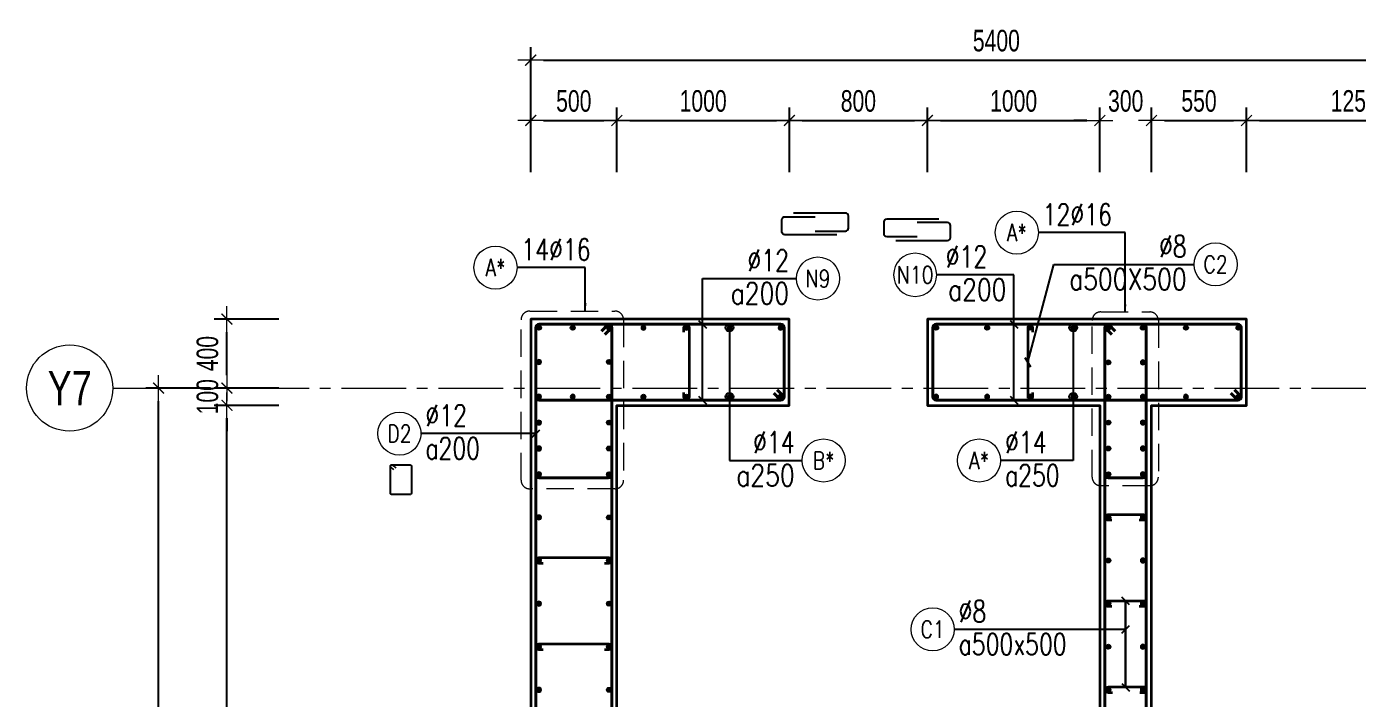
# Model space of a CAD drawing. Header units: millimetres. Extents: x 988833 to 1318015, y -9365 to 47591.
# Drawn here: x 1280808 to 1288524, y 42534 to 46429 of the extents above; entities that cross this region are included whole.
import ezdxf
from ezdxf.enums import TextEntityAlignment as Align

# ---------------------------------------------------------------- set-up
doc = ezdxf.new("R2010")
doc.units = ezdxf.units.MM
doc.header["$MEASUREMENT"] = 0
doc.linetypes.add('HIDDEN2', pattern=[4.7625, 3.175, -1.5875])
doc.linetypes.add('OF_Grid_1$0$CENTER2', pattern=[1.125, 0.75, -0.125, 0.125, -0.125])
doc.layers.get('0').update_dxf_attribs({"lineweight": 20})
doc.layers.get('Defpoints').update_dxf_attribs({"color": 151, "lineweight": 9})
for name, color, linetype, lineweight in [('KC-LEADER', 153, 'Continuous', 18), ('KC-THEP', 6, 'Continuous', 40), ('NDC_S_DIM', 1, 'Continuous', 15), ('NDC_S_HIDDEN', 8, 'HIDDEN2', 13), ('NDC_S_LEADER', 1, 'Continuous', 15), ('NDC_S_REBAR', 4, 'Continuous', 35), ('NDC_S_STIRRUP', 4, 'Continuous', 40), ('NDC_S_VN TEXT', 7, 'Continuous', 20), ('NDC_S_WALL', 6, 'Continuous', 35), ('OF_Core wall_1.2(B1-19F)$0$NDC_S_WALL', 6, 'Continuous', 35), ('OF_Grid_1$0$NDC_S_AXIS', 5, 'OF_Grid_1$0$CENTER2', 13), ('OF_Grid_1$0$NDC_S_SYMBOL', 1, 'Continuous', 15), ('OF_Grid_1$0$NDC_S_TEXT SYMBOL', 7, 'Continuous', 20)]:
    doc.layers.add(name, color=color, linetype=linetype, lineweight=lineweight)
doc.layers.add('Leader', color=6, linetype='Continuous')
doc.layers.add('Ligature', color=1, linetype='Continuous')
doc.styles.add('NDC_DIM', font='', dxfattribs={"width": 0.75})
doc.styles.add('NDC_EN TXT', font='romans.shx', dxfattribs={"width": 0.8})
doc.styles.add('OF_Grid_1$0$NDC_ANNO', font='', dxfattribs={"width": 0.8})
doc.styles.get('NDC_DIM').set_extended_font_data('Dotum')
doc.styles.get('OF_Grid_1$0$NDC_ANNO').set_extended_font_data('Dotum')
doc.dimstyles.new('NDC_dim_30', dxfattribs={"dimscale": 30, "dimtxt": 2.5, "dimasz": 1.5, "dimexe": 1.5, "dimexo": 2.5, "dimgap": 1, "dimtad": 1, "dimdec": 0, "dimzin": 0, "dimdsep": 46, "dimtxsty": 'NDC_DIM', "dimblk": 'DIMMARK', "dimcen": 0.09, "dimdle": 1.2, "dimclrd": 1, "dimclre": 1, "dimclrt": 3, "dimadec": 0, "dimazin": 0, "dimtfac": 1, "dimtdec": 0, "dimtix": 1, "dimtofl": 0, "dimtmove": 0, "dimatfit": 3, "dimfxl": 6, "dimfxlon": 1, "dimtolj": 1, "dimtzin": 0, "dimarcsym": 0})
doc.dimstyles.new('NDC_dim_50', dxfattribs={"dimscale": 50, "dimtxt": 2.5, "dimasz": 1.5, "dimexe": 1.5, "dimexo": 2.5, "dimgap": 1, "dimtad": 1, "dimdec": 0, "dimzin": 0, "dimdsep": 46, "dimtxsty": 'NDC_DIM', "dimblk": 'DIMMARK', "dimcen": 0.09, "dimdle": 1.2, "dimclrd": 1, "dimclre": 1, "dimclrt": 3, "dimadec": 0, "dimazin": 0, "dimtfac": 1, "dimtdec": 0, "dimtix": 1, "dimtofl": 0, "dimtmove": 0, "dimatfit": 3, "dimfxl": 6, "dimfxlon": 1, "dimtolj": 1, "dimtzin": 0, "dimarcsym": 0})

# ---------------------------------------------------------------- blocks, each defined once
blk = doc.blocks.new('THEP')
at = {"layer": 'KC-LEADER', "color": 6}
blk.add_circle((0, 0), 14, dxfattribs=at)
at = {"layer": 'KC-THEP'}
for p, q in [((-14, 0), (14, 0)), ((9.9, 9.9), (-9.9, -9.9)), ((-9.9, 9.9), (9.9, -9.9)), ((0, 14), (0, -14))]:
    blk.add_line(p, q, dxfattribs=at)
blk = doc.blocks.new('DIMMARK')
at = {"layer": 'NDC_S_DIM', "color": 1}
blk.add_line((-1.5, 0), (1, 0), dxfattribs=at)
at = {"layer": 'NDC_S_DIM', "color": 2, "const_width": 0.1}
blk.add_lwpolyline([(-0.42, -0.42), (0.42, 0.42)], dxfattribs=at)
blk = doc.blocks.new('*U13')
blk.add_circle((-2.5, 0), 2.5)
at = {"layer": 'NDC_S_VN TEXT', "color": 3, "style": 'NDC_EN TXT', "width": 0.75}
blk.add_attdef('DK1', (0.5, 0.85), '', height=2.5, dxfattribs=at)
at = {"layer": 'NDC_S_VN TEXT', "color": 7, "style": 'NDC_EN TXT', "width": 0.8}
blk.add_attdef('SH2', text='', height=2, dxfattribs=at).set_placement((-2.5, 0), align=Align.MIDDLE)
blk = doc.blocks.new('*U10')
blk.add_circle((2.5, 0), 2.5)
at = {"layer": 'NDC_S_VN TEXT', "color": 3, "style": 'NDC_EN TXT'}
for tag, width, p in [('DK2', 0.75, (-0.85, 0.85)), ('KC2', 0.8, (-0.85, -2.97))]:
    blk.add_attdef(tag, text='', height=2.5, dxfattribs=dict(at, width=width)).set_placement(p, align=Align.RIGHT)
at = {"layer": 'NDC_S_VN TEXT', "color": 7, "style": 'NDC_EN TXT', "width": 0.8}
blk.add_attdef('SH3', text='', height=2, dxfattribs=at).set_placement((2.5, 0), align=Align.MIDDLE)
blk = doc.blocks.new('*U11')
blk.add_circle((-2.5, 0), 2.5)
at = {"layer": 'NDC_S_VN TEXT', "color": 3, "style": 'NDC_EN TXT', "width": 0.75}
for tag, p in [('DK1', (0.5, 0.85)), ('KC1', (0.5, -2.97))]:
    blk.add_attdef(tag, p, '', height=2.5, dxfattribs=at)
at = {"layer": 'NDC_S_VN TEXT', "color": 7, "style": 'NDC_EN TXT', "width": 0.8}
blk.add_attdef('SH2', text='', height=2, dxfattribs=at).set_placement((-2.5, 0), align=Align.MIDDLE)
blk = doc.blocks.new('*U1195')
at = {"layer": 'KC-THEP', "rotation": 9.668564436380946}
blk.add_blockref('THEP', (-100, 0), dxfattribs=at)
at = {"layer": 'KC-THEP', "xscale": -1, "rotation": 350.3314355636191}
blk.add_blockref('THEP', (100, 0), dxfattribs=at)
blk = doc.blocks.new('*U1194')
at = {"layer": 'OF_Core wall_1.2(B1-19F)$0$NDC_S_WALL', "color": 0, "linetype": 'ByBlock', "lineweight": -2, "transparency": 16777216}
for p in [(0, 0), (0, -250), (0, -500), (0, -750), (0, -1000)]:
    blk.add_blockref('*U1195', p, dxfattribs=at)
blk = doc.blocks.new('A$C72321851')
at = {"layer": 'Ligature'}
for points in [[(-60.9, -129.3), (-60.9, 170.9, -0.414214), (-43.3, 188.5), (25.8, 188.5, -0.414214), (43.4, 170.9), (43.4, -4.3)], [(-39.7, -4.3), (-39.7, -179.5, 0.414214), (-22.1, -197.1), (47, -197.1, 0.414214), (64.6, -179.5), (64.6, 120.7)]]:
    blk.add_lwpolyline(points, format="xyb", dxfattribs=at)
blk = doc.blocks.new('*U12')
blk.add_circle((-2.5, 0), 2.5)
at = {"layer": 'NDC_S_VN TEXT', "color": 3, "style": 'NDC_EN TXT', "width": 0.75}
for tag, p in [('DK1', (0.5, 0.85)), ('KC1', (0.5, -2.97))]:
    blk.add_attdef(tag, p, '', height=2.5, dxfattribs=at)
at = {"layer": 'NDC_S_VN TEXT', "color": 7, "style": 'NDC_EN TXT', "width": 0.8}
blk.add_attdef('SH2', text='', height=2, dxfattribs=at).set_placement((-2.5, 0), align=Align.MIDDLE)
blk = doc.blocks.new('*U55')
at = {"layer": 'OF_Grid_1$0$NDC_S_SYMBOL'}
blk.add_line((5, 0), (9, 0), dxfattribs=at)
blk.add_circle((0, 0), 5, dxfattribs=at)
at = {"layer": 'OF_Grid_1$0$NDC_S_TEXT SYMBOL', "color": 7, "style": 'OF_Grid_1$0$NDC_ANNO', "width": 0.8}
blk.add_attdef('GRID', text='', height=4, rotation=270, dxfattribs=at).set_placement((0, 0), align=Align.MIDDLE)
blk = doc.blocks.new('*D1205')
at = {"layer": 'Defpoints', "color": 0, "ltscale": 200, "transparency": 16777216}
for p in [(1289130.9, 46234.4), (1283730.9, 44729.1), (1289130.9, 44111.5)]:
    blk.add_point(p, dxfattribs=at)
at = {"layer": 'NDC_S_DIM', "color": 1, "lineweight": -2, "ltscale": 200, "transparency": 16777216}
for p, q in [((1283730.9, 45934.4), (1283730.9, 46309.4)), ((1289130.9, 45934.4), (1289130.9, 46309.4)), ((1283805.9, 46234.4), (1289055.9, 46234.4))]:
    blk.add_line(p, q, dxfattribs=at)
at = {"layer": 'NDC_S_DIM', "color": 1, "lineweight": -2, "ltscale": 200, "transparency": 16777216, "xscale": 75, "yscale": 75, "zscale": 75, "rotation": 180}
blk.add_blockref('DIMMARK', (1283730.9, 46234.4), dxfattribs=at)
at = {"layer": 'NDC_S_DIM', "color": 1, "lineweight": -2, "ltscale": 200, "transparency": 16777216, "xscale": 75, "yscale": 75, "zscale": 75}
blk.add_blockref('DIMMARK', (1289130.9, 46234.4), dxfattribs=at)
at = {"layer": 'NDC_S_DIM', "color": 3, "ltscale": 200, "transparency": 16777216, "insert": (1286430.9, 46347), "char_height": 125, "attachment_point": 5, "style": 'NDC_DIM'}
blk.add_mtext('\\A1;5400', dxfattribs=at)
blk = doc.blocks.new('*D1207')
at = {"layer": 'Defpoints', "color": 0, "ltscale": 200, "transparency": 16777216}
for p in [(1281573.6, 44332.9), (1283974.4, 44332.9), (1283974.5, 32733.2)]:
    blk.add_point(p, dxfattribs=at)
at = {"layer": 'NDC_S_DIM', "color": 1, "lineweight": -2, "ltscale": 200, "transparency": 16777216}
for p, q in [((1281873.6, 44332.9), (1281498.6, 44332.9)), ((1281573.6, 32808.2), (1281573.6, 44257.9)), ((1281873.6, 32733.2), (1281498.6, 32733.2))]:
    blk.add_line(p, q, dxfattribs=at)
at = {"layer": 'NDC_S_DIM', "color": 1, "lineweight": -2, "ltscale": 200, "transparency": 16777216, "xscale": 75, "yscale": 75, "zscale": 75}
for p, rotation in [((1281573.6, 44332.9), 90), ((1281573.6, 32733.2), 270)]:
    blk.add_blockref('DIMMARK', p, dxfattribs=dict(at, rotation=rotation))
at = {"layer": 'NDC_S_DIM', "color": 3, "ltscale": 200, "transparency": 16777216, "insert": (1281461, 38533.1), "char_height": 125, "attachment_point": 5, "rotation": 90, "style": 'NDC_DIM'}
blk.add_mtext('\\A1;11600', dxfattribs=at)
blk = doc.blocks.new('*D1216')
at = {"layer": 'Defpoints', "color": 0, "ltscale": 200, "transparency": 16777216}
for p in [(1284230.9, 45884.7), (1283730.9, 44432.9), (1284230.9, 44232.9)]:
    blk.add_point(p, dxfattribs=at)
at = {"layer": 'NDC_S_DIM', "color": 1, "lineweight": -2, "ltscale": 200, "transparency": 16777216}
for p, q in [((1283730.9, 45584.7), (1283730.9, 45959.7)), ((1284230.9, 45584.7), (1284230.9, 45959.7)), ((1283805.9, 45884.7), (1284155.9, 45884.7))]:
    blk.add_line(p, q, dxfattribs=at)
at = {"layer": 'NDC_S_DIM', "color": 1, "lineweight": -2, "ltscale": 200, "transparency": 16777216, "xscale": 75, "yscale": 75, "zscale": 75, "rotation": 180}
blk.add_blockref('DIMMARK', (1283730.9, 45884.7), dxfattribs=at)
at = {"layer": 'NDC_S_DIM', "color": 1, "lineweight": -2, "ltscale": 200, "transparency": 16777216, "xscale": 75, "yscale": 75, "zscale": 75}
blk.add_blockref('DIMMARK', (1284230.9, 45884.7), dxfattribs=at)
at = {"layer": 'NDC_S_DIM', "color": 3, "ltscale": 200, "transparency": 16777216, "insert": (1283980.9, 45997.3), "char_height": 125, "attachment_point": 5, "style": 'NDC_DIM'}
blk.add_mtext('\\A1;500', dxfattribs=at)
blk = doc.blocks.new('*D1217')
at = {"layer": 'Defpoints', "color": 0, "ltscale": 200, "transparency": 16777216}
for p in [(1285230.8, 45884.7), (1284230.9, 44232.9), (1285230.8, 44232.9)]:
    blk.add_point(p, dxfattribs=at)
at = {"layer": 'NDC_S_DIM', "color": 1, "lineweight": -2, "ltscale": 200, "transparency": 16777216}
for p, q in [((1284230.9, 45584.7), (1284230.9, 45959.7)), ((1285230.8, 45584.7), (1285230.8, 45959.7)), ((1284305.9, 45884.7), (1285155.8, 45884.7))]:
    blk.add_line(p, q, dxfattribs=at)
at = {"layer": 'NDC_S_DIM', "color": 1, "lineweight": -2, "ltscale": 200, "transparency": 16777216, "xscale": 75, "yscale": 75, "zscale": 75, "rotation": 180}
blk.add_blockref('DIMMARK', (1284230.9, 45884.7), dxfattribs=at)
at = {"layer": 'NDC_S_DIM', "color": 1, "lineweight": -2, "ltscale": 200, "transparency": 16777216, "xscale": 75, "yscale": 75, "zscale": 75}
blk.add_blockref('DIMMARK', (1285230.8, 45884.7), dxfattribs=at)
at = {"layer": 'NDC_S_DIM', "color": 3, "ltscale": 200, "transparency": 16777216, "insert": (1284730.9, 45997.3), "char_height": 125, "attachment_point": 5, "style": 'NDC_DIM'}
blk.add_mtext('\\A1;1000', dxfattribs=at)
blk = doc.blocks.new('*D1218')
at = {"layer": 'Defpoints', "color": 0, "ltscale": 200, "transparency": 16777216}
for p in [(1286031.1, 45884.7), (1285230.8, 44232.9), (1286031.1, 44232.9)]:
    blk.add_point(p, dxfattribs=at)
at = {"layer": 'NDC_S_DIM', "color": 1, "lineweight": -2, "ltscale": 200, "transparency": 16777216}
for p, q in [((1285230.8, 45584.7), (1285230.8, 45959.7)), ((1286031.1, 45584.7), (1286031.1, 45959.7)), ((1285305.8, 45884.7), (1285956.1, 45884.7))]:
    blk.add_line(p, q, dxfattribs=at)
at = {"layer": 'NDC_S_DIM', "color": 1, "lineweight": -2, "ltscale": 200, "transparency": 16777216, "xscale": 75, "yscale": 75, "zscale": 75, "rotation": 180}
blk.add_blockref('DIMMARK', (1285230.8, 45884.7), dxfattribs=at)
at = {"layer": 'NDC_S_DIM', "color": 1, "lineweight": -2, "ltscale": 200, "transparency": 16777216, "xscale": 75, "yscale": 75, "zscale": 75}
blk.add_blockref('DIMMARK', (1286031.1, 45884.7), dxfattribs=at)
at = {"layer": 'NDC_S_DIM', "color": 3, "ltscale": 200, "transparency": 16777216, "insert": (1285630.9, 45997.3), "char_height": 125, "attachment_point": 5, "style": 'NDC_DIM'}
blk.add_mtext('\\A1;800', dxfattribs=at)
blk = doc.blocks.new('*D1219')
at = {"layer": 'Defpoints', "color": 0, "ltscale": 200, "transparency": 16777216}
for p in [(1287030.9, 45884.7), (1286031.1, 44232.9), (1287030.9, 44232.9)]:
    blk.add_point(p, dxfattribs=at)
at = {"layer": 'NDC_S_DIM', "color": 1, "lineweight": -2, "ltscale": 200, "transparency": 16777216}
for p, q in [((1286031.1, 45584.7), (1286031.1, 45959.7)), ((1287030.9, 45584.7), (1287030.9, 45959.7)), ((1286106.1, 45884.7), (1286955.9, 45884.7))]:
    blk.add_line(p, q, dxfattribs=at)
at = {"layer": 'NDC_S_DIM', "color": 1, "lineweight": -2, "ltscale": 200, "transparency": 16777216, "xscale": 75, "yscale": 75, "zscale": 75, "rotation": 180}
blk.add_blockref('DIMMARK', (1286031.1, 45884.7), dxfattribs=at)
at = {"layer": 'NDC_S_DIM', "color": 1, "lineweight": -2, "ltscale": 200, "transparency": 16777216, "xscale": 75, "yscale": 75, "zscale": 75}
blk.add_blockref('DIMMARK', (1287030.9, 45884.7), dxfattribs=at)
at = {"layer": 'NDC_S_DIM', "color": 3, "ltscale": 200, "transparency": 16777216, "insert": (1286531, 45997.3), "char_height": 125, "attachment_point": 5, "style": 'NDC_DIM'}
blk.add_mtext('\\A1;1000', dxfattribs=at)
blk = doc.blocks.new('*D1220')
at = {"layer": 'Defpoints', "color": 0, "ltscale": 200, "transparency": 16777216}
for p in [(1287330.9, 45884.7), (1287030.9, 44232.9), (1287330.9, 44232.9)]:
    blk.add_point(p, dxfattribs=at)
at = {"layer": 'NDC_S_DIM', "color": 1, "lineweight": -2, "ltscale": 200, "transparency": 16777216}
for p, q in [((1287030.9, 45584.7), (1287030.9, 45959.7)), ((1287330.9, 45584.7), (1287330.9, 45959.7)), ((1286955.9, 45884.7), (1286880.9, 45884.7)), ((1287405.9, 45884.7), (1287480.9, 45884.7))]:
    blk.add_line(p, q, dxfattribs=at)
at = {"layer": 'NDC_S_DIM', "color": 1, "lineweight": -2, "ltscale": 200, "transparency": 16777216, "xscale": 75, "yscale": 75, "zscale": 75}
blk.add_blockref('DIMMARK', (1287030.9, 45884.7), dxfattribs=at)
at = {"layer": 'NDC_S_DIM', "color": 1, "lineweight": -2, "ltscale": 200, "transparency": 16777216, "xscale": 75, "yscale": 75, "zscale": 75, "rotation": 180}
blk.add_blockref('DIMMARK', (1287330.9, 45884.7), dxfattribs=at)
at = {"layer": 'NDC_S_DIM', "color": 3, "ltscale": 200, "transparency": 16777216, "insert": (1287180.9, 45997.3), "char_height": 125, "attachment_point": 5, "style": 'NDC_DIM'}
blk.add_mtext('\\A1;300', dxfattribs=at)
blk = doc.blocks.new('*D1221')
at = {"layer": 'Defpoints', "color": 0, "ltscale": 200, "transparency": 16777216}
for p in [(1287880.9, 45884.7), (1287330.9, 44232.9), (1287880.9, 44232.9)]:
    blk.add_point(p, dxfattribs=at)
at = {"layer": 'NDC_S_DIM', "color": 1, "lineweight": -2, "ltscale": 200, "transparency": 16777216}
for p, q in [((1287330.9, 45584.7), (1287330.9, 45959.7)), ((1287880.9, 45584.7), (1287880.9, 45959.7)), ((1287405.9, 45884.7), (1287805.9, 45884.7))]:
    blk.add_line(p, q, dxfattribs=at)
at = {"layer": 'NDC_S_DIM', "color": 1, "lineweight": -2, "ltscale": 200, "transparency": 16777216, "xscale": 75, "yscale": 75, "zscale": 75, "rotation": 180}
blk.add_blockref('DIMMARK', (1287330.9, 45884.7), dxfattribs=at)
at = {"layer": 'NDC_S_DIM', "color": 1, "lineweight": -2, "ltscale": 200, "transparency": 16777216, "xscale": 75, "yscale": 75, "zscale": 75}
blk.add_blockref('DIMMARK', (1287880.9, 45884.7), dxfattribs=at)
at = {"layer": 'NDC_S_DIM', "color": 3, "ltscale": 200, "transparency": 16777216, "insert": (1287605.9, 45997.3), "char_height": 125, "attachment_point": 5, "style": 'NDC_DIM'}
blk.add_mtext('\\A1;550', dxfattribs=at)
blk = doc.blocks.new('*D1222')
at = {"layer": 'Defpoints', "color": 0, "ltscale": 200, "transparency": 16777216}
for p in [(1289130.9, 45884.7), (1289130.9, 44332.9), (1287880.9, 44232.9)]:
    blk.add_point(p, dxfattribs=at)
at = {"layer": 'NDC_S_DIM', "color": 1, "lineweight": -2, "ltscale": 200, "transparency": 16777216}
for p, q in [((1287880.9, 45584.7), (1287880.9, 45959.7)), ((1289130.9, 45584.7), (1289130.9, 45959.7)), ((1287955.9, 45884.7), (1289055.9, 45884.7))]:
    blk.add_line(p, q, dxfattribs=at)
at = {"layer": 'NDC_S_DIM', "color": 1, "lineweight": -2, "ltscale": 200, "transparency": 16777216, "xscale": 75, "yscale": 75, "zscale": 75, "rotation": 180}
blk.add_blockref('DIMMARK', (1287880.9, 45884.7), dxfattribs=at)
at = {"layer": 'NDC_S_DIM', "color": 1, "lineweight": -2, "ltscale": 200, "transparency": 16777216, "xscale": 75, "yscale": 75, "zscale": 75}
blk.add_blockref('DIMMARK', (1289130.9, 45884.7), dxfattribs=at)
at = {"layer": 'NDC_S_DIM', "color": 3, "ltscale": 200, "transparency": 16777216, "insert": (1288505.9, 45997.3), "char_height": 125, "attachment_point": 5, "style": 'NDC_DIM'}
blk.add_mtext('\\A1;1250', dxfattribs=at)
blk = doc.blocks.new('*D1242')
at = {"layer": 'Defpoints', "color": 0, "ltscale": 200, "transparency": 16777216}
for p in [(1281969.8, 44232.9), (1284230.9, 44232.9), (1284230.9, 40182.9)]:
    blk.add_point(p, dxfattribs=at)
at = {"layer": 'NDC_S_DIM', "color": 1, "lineweight": -2, "ltscale": 200, "transparency": 16777216}
for p, q in [((1282269.8, 44232.9), (1281894.8, 44232.9)), ((1281969.8, 40257.9), (1281969.8, 44157.9)), ((1282269.8, 40182.9), (1281894.8, 40182.9))]:
    blk.add_line(p, q, dxfattribs=at)
at = {"layer": 'NDC_S_DIM', "color": 1, "lineweight": -2, "ltscale": 200, "transparency": 16777216, "xscale": 75, "yscale": 75, "zscale": 75}
for p, rotation in [((1281969.8, 44232.9), 90), ((1281969.8, 40182.9), 270)]:
    blk.add_blockref('DIMMARK', p, dxfattribs=dict(at, rotation=rotation))
at = {"layer": 'NDC_S_DIM', "color": 3, "ltscale": 200, "transparency": 16777216, "insert": (1281857.2, 42207.9), "char_height": 125, "attachment_point": 5, "rotation": 90, "style": 'NDC_DIM'}
blk.add_mtext('\\A1;4050', dxfattribs=at)
blk = doc.blocks.new('*D1243')
at = {"layer": 'Defpoints', "color": 0, "ltscale": 200, "transparency": 16777216}
for p in [(1281969.8, 44332.9), (1284269.7, 44332.9), (1284230.9, 44232.9)]:
    blk.add_point(p, dxfattribs=at)
at = {"layer": 'NDC_S_DIM', "color": 1, "lineweight": -2, "ltscale": 200, "transparency": 16777216}
for p, q in [((1281969.8, 44407.9), (1281969.8, 44482.9)), ((1282269.8, 44332.9), (1281894.8, 44332.9)), ((1282269.8, 44232.9), (1281894.8, 44232.9)), ((1281969.8, 44157.9), (1281969.8, 44082.9))]:
    blk.add_line(p, q, dxfattribs=at)
at = {"layer": 'NDC_S_DIM', "color": 1, "lineweight": -2, "ltscale": 200, "transparency": 16777216, "xscale": 75, "yscale": 75, "zscale": 75}
for p, rotation in [((1281969.8, 44332.9), 270), ((1281969.8, 44232.9), 90)]:
    blk.add_blockref('DIMMARK', p, dxfattribs=dict(at, rotation=rotation))
at = {"layer": 'NDC_S_DIM', "color": 3, "ltscale": 200, "transparency": 16777216, "insert": (1281857.2, 44282.9), "char_height": 125, "attachment_point": 5, "rotation": 90, "style": 'NDC_DIM'}
blk.add_mtext('\\A1;100', dxfattribs=at)
blk = doc.blocks.new('*D1244')
at = {"layer": 'Defpoints', "color": 0, "ltscale": 200, "transparency": 16777216}
for p in [(1281969.8, 44732.9), (1284256.4, 44732.9), (1284269.7, 44332.9)]:
    blk.add_point(p, dxfattribs=at)
at = {"layer": 'NDC_S_DIM', "color": 1, "lineweight": -2, "ltscale": 200, "transparency": 16777216}
for p, q in [((1282269.8, 44732.9), (1281894.8, 44732.9)), ((1281969.8, 44407.9), (1281969.8, 44657.9)), ((1282269.8, 44332.9), (1281894.8, 44332.9))]:
    blk.add_line(p, q, dxfattribs=at)
at = {"layer": 'NDC_S_DIM', "color": 1, "lineweight": -2, "ltscale": 200, "transparency": 16777216, "xscale": 75, "yscale": 75, "zscale": 75}
for p, rotation in [((1281969.8, 44732.9), 90), ((1281969.8, 44332.9), 270)]:
    blk.add_blockref('DIMMARK', p, dxfattribs=dict(at, rotation=rotation))
at = {"layer": 'NDC_S_DIM', "color": 3, "ltscale": 200, "transparency": 16777216, "insert": (1281857.2, 44532.9), "char_height": 125, "attachment_point": 5, "rotation": 90, "style": 'NDC_DIM'}
blk.add_mtext('\\A1;400', dxfattribs=at)

msp = doc.modelspace()

# ---------------------------------------------------------------- linework, layer by layer
at = {"layer": 'Ligature'}
msp.add_lwpolyline([(1282936.6, 43858.7), (1282920.6, 43874.7, -0.668179), (1282926.4, 43888.6), (1283031, 43888.6, -0.414214), (1283039.2, 43880.4), (1283039.2, 43723.3, -0.414214), (1283031, 43715.2), (1282926.4, 43715.2, -0.414214), (1282918.2, 43723.3), (1282918.2, 43880.4, -0.668179), (1282932.1, 43886.2), (1282948.1, 43870.2)], format="xyb", dxfattribs=at)
at = {"layer": 'NDC_S_HIDDEN', "ltscale": 50}
for points in [[(1283725, 44779.1), (1284219.7, 44779.1, -0.414214), (1284269.7, 44729.1), (1284269.7, 43799, -0.414214), (1284219.7, 43749), (1283725, 43749, -0.414214), (1283675, 43799), (1283675, 44729.1, -0.414214)], [(1287035.9, 44774.5), (1287320.2, 44774.5, -0.414214), (1287370.2, 44724.5), (1287370.2, 43817.1, -0.414214), (1287320.2, 43767.1), (1287035.9, 43767.1, -0.414214), (1286985.9, 43817.1), (1286985.9, 44724.5, -0.414214)]]:
    msp.add_lwpolyline(points, format="xyb", close=True, dxfattribs=at)
at = {"layer": 'NDC_S_REBAR'}
for points in [[(1284619.5, 44657.9), (1284619.5, 44682.9, -1), (1284649.5, 44682.9), (1284649.5, 44282.9, -1), (1284619.5, 44282.9), (1284619.5, 44307.9)], [(1286642.4, 44657.9), (1286642.4, 44682.9, 1), (1286612.4, 44682.9), (1286612.4, 44282.9, 1), (1286642.4, 44282.9), (1286642.4, 44307.9)], [(1287258.3, 43568.1), (1287283.3, 43568.1, 1), (1287283.3, 43598.1), (1287076.3, 43598.1, 1), (1287076.3, 43568.1), (1287101.3, 43568.1)], [(1284159.5, 43317.9), (1284184.5, 43317.9, 1), (1284184.5, 43347.9), (1283779, 43347.9, 1), (1283779, 43317.9), (1283804, 43317.9)], [(1287258.3, 43068.1), (1287283.3, 43068.1, 1), (1287283.3, 43098.1), (1287076.3, 43098.1, 1), (1287076.3, 43068.1), (1287101.3, 43068.1)], [(1284159.5, 42817.9), (1284184.5, 42817.9, 1), (1284184.5, 42847.9), (1283779, 42847.9, 1), (1283779, 42817.9), (1283804, 42817.9)], [(1287262.2, 42568.1), (1287287.2, 42568.1, 1), (1287287.2, 42598.1), (1287080.1, 42598.1, 1), (1287080.1, 42568.1), (1287105.1, 42568.1)]]:
    msp.add_lwpolyline(points, format="xyb", dxfattribs=at)
at = {"layer": 'NDC_S_STIRRUP'}
for points in [[(1284160.9, 44642.9), (1284200.9, 44682.9, 0.414214), (1284180.9, 44702.9), (1283780.9, 44702.9, 0.414214), (1283760.9, 44682.9), (1283760.9, 43833.1, 0.414214), (1283780.9, 43813.1), (1284180.9, 43813.1, 0.414214), (1284200.9, 43833.1), (1284200.9, 44682.9, 0.414214), (1284180.9, 44702.9), (1284140.9, 44662.9)], [(1283770.9, 35164.3), (1283760.9, 35134.3), (1283760.9, 44682.9, -0.414214), (1283780.9, 44702.9), (1284180.9, 44702.9, -0.414214), (1284200.9, 44682.9), (1284200.9, 41433.6), (1284200.9, 41433.6)], [(1285139.8, 44302.9), (1285179.8, 44262.9, 0.414214), (1285199.8, 44282.9), (1285199.8, 44682.9, 0.414214), (1285179.8, 44702.9), (1283780.9, 44702.9, 0.414214), (1283760.9, 44682.9), (1283760.9, 44282.9, 0.414214), (1283780.9, 44262.9), (1285179.8, 44262.9, 0.414214), (1285199.8, 44282.9), (1285159.8, 44322.9)], [(1287790.9, 44302.9), (1287830.9, 44262.9, 0.414214), (1287850.9, 44282.9), (1287850.9, 44682.9, 0.414214), (1287830.9, 44702.9), (1286082.1, 44702.9, 0.414214), (1286062.1, 44682.9), (1286062.1, 44282.9, 0.414214), (1286082.1, 44262.9), (1287830.9, 44262.9, 0.414214), (1287850.9, 44282.9), (1287810.9, 44322.9)], [(1287100.1, 44642.9), (1287060.1, 44682.9, -0.414214), (1287080.1, 44702.9), (1287280.1, 44702.9, -0.414214), (1287300.1, 44682.9), (1287300.1, 43833.1, -0.414214), (1287280.1, 43813.1), (1287080.1, 43813.1, -0.414214), (1287060.1, 43833.1), (1287060.1, 44682.9, -0.414214), (1287080.1, 44702.9), (1287120.1, 44662.9)], [(1287100.1, 34322.9), (1287060.1, 34282.9, 0.414214), (1287080.1, 34262.9), (1287280.1, 34262.9, 0.414214), (1287300.1, 34282.9), (1287300.1, 44682.9, 0.414214), (1287280.1, 44702.9), (1287080.1, 44702.9, 0.414214), (1287060.1, 44682.9), (1287060.1, 34282.9, 0.414214), (1287080.1, 34262.9), (1287120.1, 34302.9)]]:
    msp.add_lwpolyline(points, format="xyb", dxfattribs=at)
at = {"layer": 'NDC_S_WALL', "ltscale": 200}
msp.add_lwpolyline([(1287330.9, 34182.9), (1287330.9, 44232.9), (1287880.9, 44232.9), (1287880.9, 44732.9), (1286032.1, 44732.9), (1286032.1, 44732.9), (1286032.1, 44232.9), (1286032.1, 44232.9), (1287030.9, 44232.9), (1287030.9, 44232.9), (1287030.9, 40182.9), (1284230.9, 40182.9), (1284230.9, 44232.9), (1285229.8, 44232.9), (1285229.8, 44232.9), (1285229.8, 44732.9), (1285229.8, 44732.9), (1283730.9, 44732.9), (1283730.9, 32332.9)], dxfattribs=at)
at = {"layer": 'OF_Grid_1$0$NDC_S_AXIS', "ltscale": 500}
msp.add_line((1281508.3, 44332.9), (1297659, 44332.9), dxfattribs=at)

# ---------------------------------------------------------------- block references
at = {"layer": 'KC-THEP'}
for p, rotation in [((1283779, 44682.9), 189.6685644363809), ((1283974.6, 44682.9), 189.6685644363809), ((1286082.1, 44682.9), 189.6685644363809), ((1286377.4, 44682.9), 189.6685644363809), ((1286627.4, 44682.9), 189.6685644363809), ((1286877.4, 44682.9), 189.6685644363809), ((1287280.1, 44682.9), 189.6685644363809), ((1287530.1, 44682.9), 189.6685644363809), ((1287834.6, 44682.9), 189.6685644363809), ((1284184.5, 44484.6), 9.668564436380946), ((1287080.1, 44482), 9.668564436380946), ((1284184.5, 44282.9), 9.668564436380946), ((1284384.5, 44282.9), 9.668564436380946), ((1284634.5, 44282.9), 9.668564436380946), ((1284884.5, 44282.9), 9.668564436380946), ((1285179.8, 44282.9), 9.668564436380946), ((1287080.1, 44282.9), 9.668564436380946), ((1284184.5, 44132.9), 9.668564436380946), ((1287080.1, 44132.9), 9.668564436380946), ((1284184.5, 43982.9), 9.668564436380946), ((1287080.1, 43982.9), 9.668564436380946), ((1284184.5, 43832.9), 9.668564436380926), ((1287080.1, 43833.1), 9.668564436380946), ((1284184.5, 43582.9), 9.668564436380926), ((1284184.5, 43332.9), 9.668564436380926), ((1284184.5, 43082.9), 9.668564436380926), ((1284184.5, 42832.9), 9.668564436380926), ((1284184.5, 42582.9), 9.668564436380926)]:
    msp.add_blockref('THEP', p, dxfattribs=dict(at, rotation=rotation))
at = {"layer": 'KC-THEP', "xscale": -1}
for p, rotation in [((1284184.5, 44682.9), 170.331435563619), ((1284384.5, 44682.9), 170.331435563619), ((1284634.5, 44682.9), 170.331435563619), ((1284884.5, 44682.9), 170.331435563619), ((1285179.8, 44682.9), 170.331435563619), ((1287080.1, 44682.9), 170.331435563619), ((1283779, 44484.6), 350.3314355636191), ((1287280.1, 44482), 350.3314355636191), ((1283779, 44282.9), 350.3314355636191), ((1283974.6, 44282.9), 350.3314355636191), ((1286082.1, 44282.9), 350.3314355636191), ((1286377.4, 44282.9), 350.3314355636191), ((1286627.4, 44282.9), 350.3314355636191), ((1286877.4, 44282.9), 350.3314355636191), ((1287280.1, 44282.9), 350.3314355636191), ((1287530.1, 44282.9), 350.3314355636191), ((1287834.6, 44282.9), 350.3314355636191), ((1283779, 44132.9), 350.3314355636191), ((1287280.1, 44132.9), 350.3314355636191), ((1283779, 43982.9), 350.3314355636191), ((1287280.1, 43982.9), 350.3314355636191), ((1283779, 43832.9), 350.3314355636192), ((1287280.1, 43833.1), 350.3314355636191), ((1283779, 43582.9), 350.3314355636192), ((1283779, 43332.9), 350.3314355636192), ((1283779, 43082.9), 350.3314355636192), ((1283779, 42832.9), 350.3314355636192), ((1283779, 42582.9), 350.3314355636192)]:
    msp.add_blockref('THEP', p, dxfattribs=dict(at, rotation=rotation))
at = {"layer": 'Leader', "rotation": 89.99999999999997}
msp.add_blockref('A$C72321851', (1285376.3, 45283.1), dxfattribs=at)
at = {"layer": 'Leader', "xscale": -1, "rotation": 270.0000000000001}
msp.add_blockref('A$C72321851', (1285976.8, 45249.4), dxfattribs=at)
at = {"layer": 'NDC_S_VN TEXT', "xscale": 50, "yscale": 50, "zscale": 50}
for name, p, values in [('*U13', (1286674.6, 45234.6), {'SH2': 'A*', 'DK1': '12%%C16'}), ('*U10', (1287576.8, 45050.3), {'SH3': 'C2', 'DK2': '%%c8', 'KC2': 'a500X500'}), ('*U13', (1283651.9, 45031.8), {'SH2': 'A*', 'DK1': '14%%C16'}), ('*U10', (1285271.6, 44968.2), {'SH3': 'N9', 'DK2': '%%C12', 'KC2': 'a200'}), ('*U11', (1283095, 44069.1), {'SH2': 'D2', 'DK1': '%%C12', 'KC1': 'a200'}), ('*U10', (1285304.1, 43913.2), {'SH3': 'B*', 'DK2': '%%C14', 'KC2': 'a250'}), ('*U11', (1286455.8, 43913.2), {'SH2': 'A*', 'DK1': '%%C14', 'KC1': 'a250'}), ('*U12', (1286186.8, 42933.8), {'SH2': 'C1', 'DK1': '%%c8', 'KC1': 'a500x500'})]:
    msp.add_blockref(name, p, dxfattribs=at).add_auto_attribs(values)
at = {"layer": 'NDC_S_VN TEXT'}
ref = msp.add_blockref('*U10', (1286085.1, 44989.8), dxfattribs=dict(at, xscale=-50, yscale=50, zscale=50))
ref.add_attrib('SH3', 'N10', dxfattribs={"color": 7, "height": 100, "style": 'NDC_EN TXT', "width": 0.8}).set_placement((1285960.1, 44989.8), align=Align.MIDDLE)
ref.add_attrib('DK2', '%%C12', dxfattribs={"color": 3, "height": 125, "style": 'NDC_EN TXT', "width": 0.75}).set_placement((1286377.6, 45032.1), align=Align.RIGHT)
ref.add_attrib('KC2', 'a200', dxfattribs={"color": 3, "height": 125, "style": 'NDC_EN TXT', "width": 0.8}).set_placement((1286489.5, 44841.2), align=Align.RIGHT)
at = {"layer": 'OF_Core wall_1.2(B1-19F)$0$NDC_S_WALL'}
msp.add_blockref('*U1194', (1287180.1, 43583.1), dxfattribs=at)
at = {"layer": 'OF_Grid_1$0$NDC_S_AXIS'}
ref = msp.add_blockref('*U55', (1281058.3, 44332.9), dxfattribs=dict(at, xscale=50, yscale=50, zscale=50))
ref.add_attrib('GRID', 'Y7', dxfattribs={"layer": 'OF_Grid_1$0$NDC_S_TEXT SYMBOL', "color": 7, "height": 200, "style": 'OF_Grid_1$0$NDC_ANNO', "width": 0.8}).set_placement((1281058.3, 44332.9), align=Align.MIDDLE)

# ---------------------------------------------------------------- dimensions: what is measured, and where the dimension line sits
at = {"layer": 'NDC_S_DIM', "ltscale": 200}
dim = msp.add_linear_dim(base=(1289130.9, 46234.4), p1=(1283730.9, 44729.1), p2=(1289130.9, 44111.5), dimstyle='NDC_dim_50', dxfattribs=at)
dim.commit()
dim.dimension.update_dxf_attribs({"geometry": '*D1205', "text_midpoint": (1286430.9, 46347)})
for base, p1, p2, picture, middle in [((1284230.9, 45884.7), (1283730.9, 44432.9), (1284230.9, 44232.9), '*D1216', (1283980.9, 45997.3)), ((1285230.8, 45884.7), (1284230.9, 44232.9), (1285230.8, 44232.9), '*D1217', (1284730.9, 45997.3)), ((1286031.1, 45884.7), (1285230.8, 44232.9), (1286031.1, 44232.9), '*D1218', (1285630.9, 45997.3)), ((1287030.9, 45884.7), (1286031.1, 44232.9), (1287030.9, 44232.9), '*D1219', (1286531, 45997.3)), ((1287330.9, 45884.7), (1287030.9, 44232.9), (1287330.9, 44232.9), '*D1220', (1287180.9, 45997.3)), ((1287880.9, 45884.7), (1287330.9, 44232.9), (1287880.9, 44232.9), '*D1221', (1287605.9, 45997.3)), ((1289130.9, 45884.7), (1287880.9, 44232.9), (1289130.9, 44332.9), '*D1222', (1288505.9, 45997.3))]:
    dim = msp.add_linear_dim(base=base, p1=p1, p2=p2, dimstyle='NDC_dim_50', override={"dimtmove": 1}, dxfattribs=at)
    dim.commit()
    dim.dimension.update_dxf_attribs({"geometry": picture, "text_midpoint": middle})
for base, p1, p2, picture, middle in [((1281969.8, 44732.9), (1284269.7, 44332.9), (1284256.4, 44732.9), '*D1244', (1281857.2, 44532.9)), ((1281969.8, 44332.9), (1284230.9, 44232.9), (1284269.7, 44332.9), '*D1243', (1281857.2, 44282.9)), ((1281573.6, 44332.9), (1283974.5, 32733.2), (1283974.4, 44332.9), '*D1207', (1281461, 38533.1)), ((1281969.8, 44232.9), (1284230.9, 40182.9), (1284230.9, 44232.9), '*D1242', (1281857.2, 42207.9))]:
    dim = msp.add_linear_dim(base=base, p1=p1, p2=p2, angle=90, dimstyle='NDC_dim_50', override={"dimtmove": 1}, dxfattribs=at)
    dim.commit()
    dim.dimension.update_dxf_attribs({"geometry": picture, "text_midpoint": middle})

# ---------------------------------------------------------------- leaders
at = {"layer": 'NDC_S_LEADER'}
for points, override in [([(1287178, 44774.5), (1287178, 45234.6), (1286678.5, 45234.6)], {"dimgap": 1, "dimtad": 0}), ([(1284047.6, 44779.1), (1284047.6, 45031.8), (1283651.9, 45031.8)], {"dimtad": 0}), ([(1286532.6, 44262.9), (1286532.6, 44989.6), (1286085.1, 44989.6)], {"dimgap": 1, "dimtad": 0, "dimldrblk": 'Oblique'}), ([(1286532.6, 44702.9), (1286532.6, 44989.6), (1286085.1, 44989.6)], {"dimtad": 0, "dimldrblk": 'Oblique'}), ([(1286612.4, 44482.9), (1286763.9, 45050.3), (1287576.8, 45050.3)], {"dimtad": 0, "dimldrblk": 'Oblique'}), ([(1284726.9, 44262.9), (1284726.9, 44968), (1285271.6, 44968)], {"dimtad": 0, "dimldrblk": 'Oblique'}), ([(1284726.9, 44702.9), (1284726.9, 44968), (1285271.6, 44968)], {"dimtad": 0, "dimldrblk": 'Oblique'}), ([(1284883.5, 44682.9), (1284883.5, 43913), (1285304.1, 43913)], {"dimgap": 1, "dimtad": 0, "dimldrblk": 'Origin'}), ([(1286876.4, 44682.9), (1286876.4, 43913), (1286455.8, 43913)], {"dimgap": 1, "dimtad": 0, "dimldrblk": 'Origin'}), ([(1284883.5, 44282.9), (1284883.5, 43913), (1285304.1, 43913)], {"dimgap": 1, "dimtad": 0, "dimldrblk": 'Origin'}), ([(1286876.4, 44282.9), (1286876.4, 43913), (1286455.8, 43913)], {"dimgap": 1, "dimtad": 0, "dimldrblk": 'Origin'}), ([(1283760.9, 44069.1), (1283092.9, 44069.1)], {"dimtad": 0, "dimldrblk": 'Oblique'}), ([(1287180.1, 43098.1), (1287180.1, 42598.1)], {"dimtad": 0, "dimldrblk": 'Oblique'}), ([(1287180.1, 42598.1), (1287180.1, 43098.1)], {"dimtad": 0, "dimldrblk": 'Oblique'}), ([(1287180.1, 42933.8), (1286186.8, 42933.8)], {"dimtad": 0, "dimldrblk": 'Oblique'})]:
    msp.add_leader(points, dimstyle='NDC_dim_30', override=override, dxfattribs=at)

doc.saveas('drawing.dxf')
